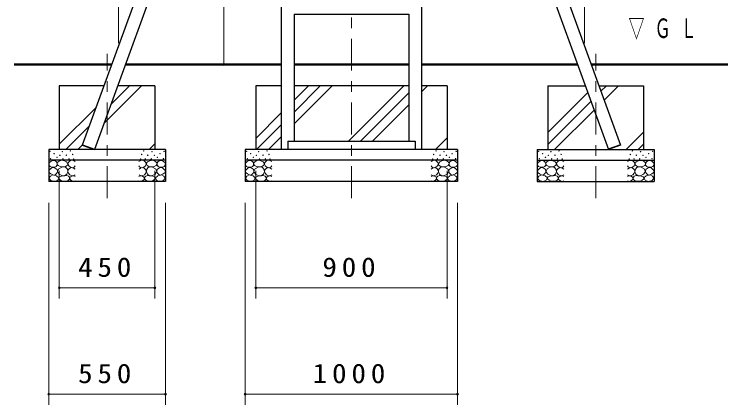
# Model space of a CAD drawing. Units: millimetres on the paper, scale 1:50. Extents: x -401 to 16, y -15 to 282.
# Drawn here: x -212.6 to -145.4, y 38.8 to 75.5 of the extents above; entities that cross this region are included whole.
import ezdxf

# ---------------------------------------------------------------- set-up
doc = ezdxf.new("R2010")
doc.units = ezdxf.units.MM
doc.linetypes.add('USER2', pattern=[6, 3, -1, 1, -1])
doc.layers.add('線', color=7, linetype='Continuous', lineweight=25)
doc.layers.add('補助', color=2, linetype='Continuous', lineweight=13)
doc.styles.add('ＭＳ ゴシック', font='')
doc.styles.get('ＭＳ ゴシック').set_extended_font_data('MS Gothic')

# ---------------------------------------------------------------- blocks, each defined once
blk = doc.blocks.new('dimension_origin')
at = {"color": 0, "linetype": 'Continuous', "lineweight": -2}
blk.add_circle((0, 0), 1.25, dxfattribs=at)

msp = doc.modelspace()

# ---------------------------------------------------------------- linework, layer by layer
at = {"layer": '線', "color": 1, "linetype": 'USER2', "lineweight": 13}
for p, q in [((-180.838, 58.226), (-180.838, 116.352)), ((-203.838, 58.226), (-203.838, 71.801)), ((-157.838, 58.226), (-157.838, 71.801))]:
    msp.add_line(p, q, dxfattribs=at)
at = {"layer": '線'}
for p, q in [((-188.225, 112.534), (-206.176, 63.215)), ((-173.452, 112.534), (-155.501, 63.215)), ((-187.443, 111.144), (-205.039, 62.801)), ((-174.233, 111.144), (-156.638, 62.801)), ((-187.443, 102.807), (-187.443, 62.801)), ((-174.233, 102.807), (-174.233, 62.801)), ((-186.233, 75.529), (-186.233, 63.601)), ((-186.233, 75.529), (-175.443, 75.529)), ((-175.443, 75.529), (-175.443, 63.601)), ((-204.143, 68.801), (-208.338, 68.801)), ((-208.338, 68.801), (-208.338, 62.801)), ((-199.338, 68.801), (-202.855, 68.801)), ((-199.338, 68.801), (-199.338, 62.801)), ((-187.443, 68.801), (-189.838, 68.801)), ((-189.838, 68.801), (-189.838, 62.801)), ((-175.443, 68.801), (-186.233, 68.801)), ((-171.838, 68.801), (-174.233, 68.801)), ((-171.838, 68.801), (-171.838, 62.801)), ((-162.338, 68.801), (-162.338, 62.801)), ((-162.338, 68.801), (-158.822, 68.801)), ((-157.534, 68.801), (-153.338, 68.801)), ((-153.338, 68.801), (-153.338, 62.801)), ((-206.176, 63.215), (-205.039, 62.801)), ((-186.838, 63.601), (-174.838, 63.601)), ((-186.838, 63.601), (-186.838, 62.801)), ((-174.838, 63.601), (-174.838, 62.801)), ((-155.501, 63.215), (-156.638, 62.801)), ((-198.338, 62.801), (-209.338, 62.801)), ((-209.338, 62.801), (-209.338, 59.801)), ((-198.338, 62.801), (-198.338, 59.801)), ((-170.838, 62.801), (-190.838, 62.801)), ((-190.838, 62.801), (-190.838, 59.801)), ((-170.838, 62.801), (-170.838, 59.801)), ((-163.338, 62.801), (-152.338, 62.801)), ((-163.338, 62.801), (-163.338, 59.801)), ((-152.338, 62.801), (-152.338, 59.801)), ((-198.338, 61.801), (-209.338, 61.801)), ((-170.838, 61.801), (-190.838, 61.801)), ((-163.338, 61.801), (-152.338, 61.801)), ((-198.338, 59.801), (-209.338, 59.801)), ((-170.838, 59.801), (-190.838, 59.801)), ((-163.338, 59.801), (-152.338, 59.801))]:
    msp.add_line(p, q, dxfattribs=at)
at = {"layer": '線', "lineweight": 50}
for p, q in [((-212.58, 70.801), (-203.415, 70.801)), ((-202.127, 70.801), (-187.443, 70.801)), ((-186.233, 70.801), (-175.443, 70.801)), ((-174.233, 70.801), (-159.55, 70.801)), ((-158.262, 70.801), (-145.407, 70.801))]:
    msp.add_line(p, q, dxfattribs=at)
at = {"layer": '線', "lineweight": 13}
for p, q in [((-204.142, 65.266), (-200.607, 68.801)), ((-203.499, 67.031), (-201.729, 68.801)), ((-202.857, 68.796), (-202.852, 68.801)), ((-186.233, 67.459), (-184.891, 68.801)), ((-186.233, 66.336), (-183.769, 68.801)), ((-186.233, 65.214), (-182.646, 68.801)), ((-181.111, 63.601), (-175.911, 68.801)), ((-157.346, 68.283), (-156.828, 68.801)), ((-157.046, 67.46), (-155.706, 68.801)), ((-179.989, 63.601), (-175.443, 68.146)), ((-162.338, 64.413), (-158.589, 68.162)), ((-162.338, 63.291), (-158.29, 67.339)), ((-208.338, 63.314), (-204.881, 66.771)), ((-178.866, 63.601), (-175.443, 67.024)), ((-161.706, 62.801), (-157.99, 66.516)), ((-207.729, 62.801), (-205.524, 65.006)), ((-154.97, 62.801), (-153.338, 64.433)), ((-206.607, 62.801), (-206.166, 63.242)), ((-199.872, 62.801), (-199.338, 63.334)), ((-153.848, 62.801), (-153.338, 63.31))]:
    msp.add_line(p, q, dxfattribs=at)
at = {"layer": '線', "color": 2}
for p, q in [((-206.162, 63.252), (-205.025, 62.838)), ((-155.514, 63.252), (-156.652, 62.838))]:
    msp.add_line(p, q, dxfattribs=at)
at = {"layer": '補助'}
for p, q in [((-202.771, 72.801), (-202.771, 135.076)), ((-158.906, 72.801), (-158.906, 135.076)), ((-192.838, 70.801), (-192.838, 82.506)), ((-189.443, 70.801), (-193.838, 70.801)), ((-174.233, 68.234), (-173.666, 68.801)), ((-189.838, 63.854), (-187.443, 66.249)), ((-189.769, 62.801), (-187.443, 65.126)), ((-188.646, 62.801), (-187.443, 64.004)), ((-172.931, 62.801), (-171.838, 63.893)), ((-208.338, 60.801), (-208.338, 48.801)), ((-199.338, 60.801), (-199.338, 48.801)), ((-189.838, 60.801), (-189.838, 48.801)), ((-171.838, 60.801), (-171.838, 48.801)), ((-209.338, 57.801), (-209.338, 38.801)), ((-198.338, 57.801), (-198.338, 38.801)), ((-190.838, 57.801), (-190.838, 38.801)), ((-170.838, 57.801), (-170.838, 38.801)), ((-199.338, 49.801), (-208.338, 49.801)), ((-171.838, 49.801), (-189.838, 49.801)), ((-198.338, 39.801), (-209.338, 39.801)), ((-170.838, 39.801), (-190.838, 39.801))]:
    msp.add_line(p, q, dxfattribs=at)
for points in [[(-208.889, 61.789), (-209.019, 61.738), (-209.143, 61.668), (-209.26, 61.588), (-209.333, 61.478), (-209.313, 61.327), (-209.213, 61.2), (-209.075, 61.148), (-208.921, 61.142), (-208.769, 61.155), (-208.642, 61.206), (-208.567, 61.312), (-208.541, 61.44), (-208.558, 61.544), (-208.617, 61.643), (-208.74, 61.74)], [(-208.94, 61.13), (-209.047, 61.074), (-209.156, 60.99), (-209.285, 60.854), (-209.333, 60.718), (-209.26, 60.621), (-209.13, 60.534), (-208.997, 60.448), (-208.864, 60.407), (-208.711, 60.456), (-208.585, 60.585), (-208.523, 60.75), (-208.554, 60.921), (-208.717, 61.066)], [(-208.101, 61.791), (-208.199, 61.778), (-208.312, 61.737), (-208.471, 61.621), (-208.544, 61.483), (-208.527, 61.403), (-208.452, 61.315), (-208.262, 61.22), (-208.063, 61.191), (-207.916, 61.187), (-207.766, 61.218), (-207.614, 61.31), (-207.539, 61.434), (-207.558, 61.527), (-207.652, 61.634), (-207.866, 61.758)], [(-208.355, 60.504), (-208.103, 60.367), (-207.836, 60.347), (-207.63, 60.496), (-207.533, 60.731), (-207.579, 60.947), (-207.717, 61.11), (-207.894, 61.178), (-208.117, 61.153), (-208.392, 60.992), (-208.512, 60.774), (-208.459, 60.63)], [(-199.322, 60.504), (-199.574, 60.367), (-199.841, 60.347), (-200.046, 60.496), (-200.143, 60.731), (-200.098, 60.947), (-199.96, 61.11), (-199.783, 61.178), (-199.56, 61.153), (-199.285, 60.992), (-199.165, 60.774), (-199.218, 60.63)], [(-199.576, 61.791), (-199.478, 61.778), (-199.365, 61.737), (-199.206, 61.621), (-199.133, 61.483), (-199.15, 61.403), (-199.224, 61.315), (-199.414, 61.22), (-199.614, 61.191), (-199.761, 61.187), (-199.911, 61.218), (-200.063, 61.31), (-200.138, 61.434), (-200.119, 61.527), (-200.025, 61.634), (-199.811, 61.758)], [(-198.737, 61.13), (-198.63, 61.074), (-198.521, 60.99), (-198.392, 60.854), (-198.344, 60.718), (-198.416, 60.621), (-198.547, 60.534), (-198.679, 60.448), (-198.813, 60.407), (-198.966, 60.456), (-199.092, 60.585), (-199.154, 60.75), (-199.123, 60.921), (-198.96, 61.066)], [(-198.787, 61.789), (-198.658, 61.738), (-198.534, 61.668), (-198.417, 61.588), (-198.344, 61.478), (-198.364, 61.327), (-198.464, 61.2), (-198.601, 61.148), (-198.756, 61.142), (-198.908, 61.155), (-199.034, 61.206), (-199.11, 61.312), (-199.136, 61.44), (-199.119, 61.544), (-199.06, 61.643), (-198.937, 61.74)], [(-190.389, 61.789), (-190.519, 61.738), (-190.643, 61.668), (-190.76, 61.588), (-190.833, 61.478), (-190.813, 61.327), (-190.713, 61.2), (-190.575, 61.148), (-190.421, 61.142), (-190.269, 61.155), (-190.142, 61.206), (-190.067, 61.312), (-190.041, 61.44), (-190.058, 61.544), (-190.117, 61.643), (-190.24, 61.74)], [(-190.44, 61.13), (-190.547, 61.074), (-190.656, 60.99), (-190.785, 60.854), (-190.833, 60.718), (-190.76, 60.621), (-190.63, 60.534), (-190.497, 60.448), (-190.364, 60.407), (-190.211, 60.456), (-190.085, 60.585), (-190.023, 60.75), (-190.054, 60.921), (-190.217, 61.066)], [(-189.601, 61.791), (-189.699, 61.778), (-189.812, 61.737), (-189.971, 61.621), (-190.044, 61.483), (-190.027, 61.403), (-189.952, 61.315), (-189.762, 61.22), (-189.563, 61.191), (-189.416, 61.187), (-189.266, 61.218), (-189.114, 61.31), (-189.039, 61.434), (-189.058, 61.527), (-189.152, 61.634), (-189.366, 61.758)], [(-189.855, 60.504), (-189.603, 60.367), (-189.336, 60.347), (-189.13, 60.496), (-189.033, 60.731), (-189.079, 60.947), (-189.217, 61.11), (-189.394, 61.178), (-189.617, 61.153), (-189.892, 60.992), (-190.012, 60.774), (-189.959, 60.63)], [(-171.822, 60.504), (-172.074, 60.367), (-172.341, 60.347), (-172.546, 60.496), (-172.643, 60.731), (-172.598, 60.947), (-172.46, 61.11), (-172.283, 61.178), (-172.06, 61.153), (-171.785, 60.992), (-171.665, 60.774), (-171.718, 60.63)], [(-172.076, 61.791), (-171.978, 61.778), (-171.865, 61.737), (-171.706, 61.621), (-171.633, 61.483), (-171.65, 61.403), (-171.724, 61.315), (-171.914, 61.22), (-172.114, 61.191), (-172.261, 61.187), (-172.411, 61.218), (-172.563, 61.31), (-172.638, 61.434), (-172.619, 61.527), (-172.525, 61.634), (-172.311, 61.758)], [(-171.237, 61.13), (-171.13, 61.074), (-171.021, 60.99), (-170.892, 60.854), (-170.844, 60.718), (-170.916, 60.621), (-171.047, 60.534), (-171.179, 60.448), (-171.313, 60.407), (-171.466, 60.456), (-171.592, 60.585), (-171.654, 60.75), (-171.623, 60.921), (-171.46, 61.066)], [(-171.287, 61.789), (-171.158, 61.738), (-171.034, 61.668), (-170.917, 61.588), (-170.844, 61.478), (-170.864, 61.327), (-170.964, 61.2), (-171.101, 61.148), (-171.256, 61.142), (-171.408, 61.155), (-171.534, 61.206), (-171.61, 61.312), (-171.636, 61.44), (-171.619, 61.544), (-171.56, 61.643), (-171.437, 61.74)], [(-162.889, 61.789), (-163.019, 61.738), (-163.143, 61.668), (-163.26, 61.588), (-163.333, 61.478), (-163.313, 61.327), (-163.213, 61.2), (-163.075, 61.148), (-162.921, 61.142), (-162.769, 61.155), (-162.642, 61.206), (-162.567, 61.312), (-162.541, 61.44), (-162.558, 61.544), (-162.617, 61.643), (-162.74, 61.74)], [(-162.94, 61.13), (-163.047, 61.074), (-163.156, 60.99), (-163.285, 60.854), (-163.333, 60.718), (-163.26, 60.621), (-163.13, 60.534), (-162.997, 60.448), (-162.864, 60.407), (-162.711, 60.456), (-162.585, 60.585), (-162.523, 60.75), (-162.554, 60.921), (-162.717, 61.066)], [(-162.101, 61.791), (-162.199, 61.778), (-162.312, 61.737), (-162.471, 61.621), (-162.544, 61.483), (-162.527, 61.403), (-162.452, 61.315), (-162.262, 61.22), (-162.063, 61.191), (-161.916, 61.187), (-161.766, 61.218), (-161.614, 61.31), (-161.539, 61.434), (-161.558, 61.527), (-161.652, 61.634), (-161.866, 61.758)], [(-162.355, 60.504), (-162.103, 60.367), (-161.836, 60.347), (-161.63, 60.496), (-161.533, 60.731), (-161.579, 60.947), (-161.717, 61.11), (-161.894, 61.178), (-162.117, 61.153), (-162.392, 60.992), (-162.512, 60.774), (-162.459, 60.63)], [(-153.322, 60.504), (-153.574, 60.367), (-153.841, 60.347), (-154.046, 60.496), (-154.143, 60.731), (-154.098, 60.947), (-153.96, 61.11), (-153.783, 61.178), (-153.56, 61.153), (-153.285, 60.992), (-153.165, 60.774), (-153.218, 60.63)], [(-153.576, 61.791), (-153.478, 61.778), (-153.365, 61.737), (-153.206, 61.621), (-153.133, 61.483), (-153.15, 61.403), (-153.224, 61.315), (-153.414, 61.22), (-153.614, 61.191), (-153.761, 61.187), (-153.911, 61.218), (-154.063, 61.31), (-154.138, 61.434), (-154.119, 61.527), (-154.025, 61.634), (-153.811, 61.758)], [(-152.737, 61.13), (-152.63, 61.074), (-152.521, 60.99), (-152.392, 60.854), (-152.344, 60.718), (-152.416, 60.621), (-152.547, 60.534), (-152.679, 60.448), (-152.813, 60.407), (-152.966, 60.456), (-153.092, 60.585), (-153.154, 60.75), (-153.123, 60.921), (-152.96, 61.066)], [(-152.787, 61.789), (-152.658, 61.738), (-152.534, 61.668), (-152.417, 61.588), (-152.344, 61.478), (-152.364, 61.327), (-152.464, 61.2), (-152.601, 61.148), (-152.756, 61.142), (-152.908, 61.155), (-153.034, 61.206), (-153.11, 61.312), (-153.136, 61.44), (-153.119, 61.544), (-153.06, 61.643), (-152.937, 61.74)], [(-208.956, 60.411), (-209.183, 60.291), (-209.319, 60.114), (-209.149, 59.889), (-208.781, 59.807), (-208.494, 59.929), (-208.385, 60.136), (-208.601, 60.319)], [(-207.814, 60.328), (-207.965, 60.341), (-208.128, 60.312), (-208.307, 60.231), (-208.393, 60.123), (-208.339, 60.029), (-208.22, 59.939), (-208.09, 59.862), (-207.944, 59.815), (-207.707, 59.819), (-207.501, 59.901), (-207.407, 59.997), (-207.366, 60.112), (-207.387, 60.215), (-207.468, 60.307), (-207.636, 60.357)], [(-199.862, 60.328), (-199.712, 60.341), (-199.549, 60.312), (-199.37, 60.231), (-199.284, 60.123), (-199.338, 60.029), (-199.457, 59.939), (-199.586, 59.862), (-199.733, 59.815), (-199.97, 59.819), (-200.176, 59.901), (-200.27, 59.997), (-200.311, 60.112), (-200.29, 60.215), (-200.208, 60.307), (-200.04, 60.357)], [(-198.72, 60.411), (-198.494, 60.291), (-198.358, 60.114), (-198.527, 59.889), (-198.896, 59.807), (-199.183, 59.929), (-199.292, 60.136), (-199.076, 60.319)], [(-190.456, 60.411), (-190.683, 60.291), (-190.819, 60.114), (-190.649, 59.889), (-190.281, 59.807), (-189.994, 59.929), (-189.885, 60.136), (-190.101, 60.319)], [(-189.314, 60.328), (-189.465, 60.341), (-189.628, 60.312), (-189.807, 60.231), (-189.893, 60.123), (-189.839, 60.029), (-189.72, 59.939), (-189.59, 59.862), (-189.444, 59.815), (-189.207, 59.819), (-189.001, 59.901), (-188.907, 59.997), (-188.866, 60.112), (-188.887, 60.215), (-188.968, 60.307), (-189.136, 60.357)], [(-172.362, 60.328), (-172.212, 60.341), (-172.049, 60.312), (-171.87, 60.231), (-171.784, 60.123), (-171.838, 60.029), (-171.957, 59.939), (-172.086, 59.862), (-172.233, 59.815), (-172.47, 59.819), (-172.676, 59.901), (-172.77, 59.997), (-172.811, 60.112), (-172.79, 60.215), (-172.708, 60.307), (-172.54, 60.357)], [(-171.22, 60.411), (-170.994, 60.291), (-170.858, 60.114), (-171.027, 59.889), (-171.396, 59.807), (-171.683, 59.929), (-171.792, 60.136), (-171.576, 60.319)], [(-162.956, 60.411), (-163.183, 60.291), (-163.319, 60.114), (-163.149, 59.889), (-162.781, 59.807), (-162.494, 59.929), (-162.385, 60.136), (-162.601, 60.319)], [(-161.814, 60.328), (-161.965, 60.341), (-162.128, 60.312), (-162.307, 60.231), (-162.393, 60.123), (-162.339, 60.029), (-162.22, 59.939), (-162.09, 59.862), (-161.944, 59.815), (-161.707, 59.819), (-161.501, 59.901), (-161.407, 59.997), (-161.366, 60.112), (-161.387, 60.215), (-161.468, 60.307), (-161.636, 60.357)], [(-153.862, 60.328), (-153.712, 60.341), (-153.549, 60.312), (-153.37, 60.231), (-153.284, 60.123), (-153.338, 60.029), (-153.457, 59.939), (-153.586, 59.862), (-153.733, 59.815), (-153.97, 59.819), (-154.176, 59.901), (-154.27, 59.997), (-154.311, 60.112), (-154.29, 60.215), (-154.208, 60.307), (-154.04, 60.357)], [(-152.72, 60.411), (-152.494, 60.291), (-152.358, 60.114), (-152.527, 59.889), (-152.896, 59.807), (-153.183, 59.929), (-153.292, 60.136), (-153.076, 60.319)]]:
    msp.add_lwpolyline(points, close=True, dxfattribs=at)
for points in [[(-206.838, 61.667), (-207.007, 61.764), (-207.181, 61.794), (-207.293, 61.76), (-207.396, 61.686), (-207.485, 61.58), (-207.523, 61.445), (-207.449, 61.27), (-207.288, 61.141), (-207.122, 61.093), (-206.978, 61.115), (-206.897, 61.183), (-206.838, 61.274)], [(-200.838, 61.667), (-200.67, 61.764), (-200.496, 61.794), (-200.384, 61.76), (-200.281, 61.686), (-200.191, 61.58), (-200.154, 61.445), (-200.227, 61.27), (-200.388, 61.141), (-200.554, 61.093), (-200.699, 61.115), (-200.78, 61.183), (-200.838, 61.274)], [(-188.338, 61.667), (-188.507, 61.764), (-188.681, 61.794), (-188.793, 61.76), (-188.896, 61.686), (-188.985, 61.58), (-189.023, 61.445), (-188.949, 61.27), (-188.788, 61.141), (-188.622, 61.093), (-188.478, 61.115), (-188.397, 61.183), (-188.338, 61.274)], [(-173.338, 61.667), (-173.17, 61.764), (-172.996, 61.794), (-172.884, 61.76), (-172.781, 61.686), (-172.691, 61.58), (-172.654, 61.445), (-172.727, 61.27), (-172.888, 61.141), (-173.054, 61.093), (-173.199, 61.115), (-173.28, 61.183), (-173.338, 61.274)], [(-160.838, 61.667), (-161.007, 61.764), (-161.181, 61.794), (-161.293, 61.76), (-161.396, 61.686), (-161.485, 61.58), (-161.523, 61.445), (-161.449, 61.27), (-161.288, 61.141), (-161.122, 61.093), (-160.978, 61.115), (-160.897, 61.183), (-160.838, 61.274)], [(-154.838, 61.667), (-154.67, 61.764), (-154.496, 61.794), (-154.384, 61.76), (-154.281, 61.686), (-154.191, 61.58), (-154.154, 61.445), (-154.227, 61.27), (-154.388, 61.141), (-154.554, 61.093), (-154.699, 61.115), (-154.78, 61.183), (-154.838, 61.274)], [(-206.845, 60.944), (-206.988, 61.054), (-207.149, 61.103), (-207.283, 61.078), (-207.402, 61.001), (-207.49, 60.886), (-207.523, 60.742), (-207.469, 60.569), (-207.345, 60.431), (-207.193, 60.354), (-207.041, 60.336), (-206.938, 60.365), (-206.845, 60.418)], [(-200.832, 60.944), (-200.689, 61.054), (-200.528, 61.103), (-200.394, 61.078), (-200.274, 61.001), (-200.187, 60.886), (-200.154, 60.742), (-200.207, 60.569), (-200.331, 60.431), (-200.484, 60.354), (-200.636, 60.336), (-200.739, 60.365), (-200.832, 60.418)], [(-188.345, 60.944), (-188.488, 61.054), (-188.649, 61.103), (-188.783, 61.078), (-188.902, 61.001), (-188.99, 60.886), (-189.023, 60.742), (-188.969, 60.569), (-188.845, 60.431), (-188.693, 60.354), (-188.541, 60.336), (-188.438, 60.365), (-188.345, 60.418)], [(-173.332, 60.944), (-173.189, 61.054), (-173.028, 61.103), (-172.894, 61.078), (-172.774, 61.001), (-172.687, 60.886), (-172.654, 60.742), (-172.707, 60.569), (-172.831, 60.431), (-172.984, 60.354), (-173.136, 60.336), (-173.239, 60.365), (-173.332, 60.418)], [(-160.845, 60.944), (-160.988, 61.054), (-161.149, 61.103), (-161.283, 61.078), (-161.402, 61.001), (-161.49, 60.886), (-161.523, 60.742), (-161.469, 60.569), (-161.345, 60.431), (-161.193, 60.354), (-161.041, 60.336), (-160.938, 60.365), (-160.845, 60.418)], [(-154.832, 60.944), (-154.689, 61.054), (-154.528, 61.103), (-154.394, 61.078), (-154.274, 61.001), (-154.187, 60.886), (-154.154, 60.742), (-154.207, 60.569), (-154.331, 60.431), (-154.484, 60.354), (-154.636, 60.336), (-154.739, 60.365), (-154.832, 60.418)], [(-206.838, 60.254), (-206.959, 60.32), (-207.105, 60.336), (-207.279, 60.249), (-207.364, 60.114), (-207.352, 60.041), (-207.295, 59.956), (-207.151, 59.846), (-207.003, 59.81), (-206.917, 59.831), (-206.838, 59.873)], [(-200.838, 60.254), (-200.718, 60.32), (-200.572, 60.336), (-200.398, 60.249), (-200.312, 60.114), (-200.325, 60.041), (-200.382, 59.956), (-200.525, 59.846), (-200.674, 59.81), (-200.76, 59.831), (-200.838, 59.873)], [(-188.338, 60.254), (-188.459, 60.32), (-188.605, 60.336), (-188.779, 60.249), (-188.864, 60.114), (-188.852, 60.041), (-188.795, 59.956), (-188.651, 59.846), (-188.503, 59.81), (-188.417, 59.831), (-188.338, 59.873)], [(-173.338, 60.254), (-173.218, 60.32), (-173.072, 60.336), (-172.898, 60.249), (-172.812, 60.114), (-172.825, 60.041), (-172.882, 59.956), (-173.025, 59.846), (-173.174, 59.81), (-173.26, 59.831), (-173.338, 59.873)], [(-160.838, 60.254), (-160.959, 60.32), (-161.105, 60.336), (-161.279, 60.249), (-161.364, 60.114), (-161.352, 60.041), (-161.295, 59.956), (-161.151, 59.846), (-161.003, 59.81), (-160.917, 59.831), (-160.838, 59.873)], [(-154.838, 60.254), (-154.718, 60.32), (-154.572, 60.336), (-154.398, 60.249), (-154.312, 60.114), (-154.325, 60.041), (-154.382, 59.956), (-154.525, 59.846), (-154.674, 59.81), (-154.76, 59.831), (-154.838, 59.873)]]:
    msp.add_lwpolyline(points, dxfattribs=at)
for centre in [(-209.206, 62.644), (-208.059, 62.6), (-207.29, 62.683), (-200.387, 62.683), (-199.617, 62.6), (-198.471, 62.644), (-190.706, 62.644), (-189.559, 62.6), (-188.79, 62.683), (-172.887, 62.683), (-172.117, 62.6), (-170.971, 62.644), (-163.206, 62.644), (-162.059, 62.6), (-161.29, 62.683), (-154.387, 62.683), (-153.617, 62.6), (-152.471, 62.644), (-209.143, 61.947), (-208.826, 62.416), (-208.566, 62.08), (-208.287, 62.27), (-207.99, 61.928), (-207.668, 62.272), (-207.436, 61.931), (-207.09, 62.342), (-206.993, 61.92), (-200.684, 61.92), (-200.587, 62.342), (-200.241, 61.931), (-200.008, 62.272), (-199.687, 61.928), (-199.389, 62.27), (-199.111, 62.08), (-198.851, 62.416), (-198.534, 61.947), (-190.643, 61.947), (-190.326, 62.416), (-190.066, 62.08), (-189.787, 62.27), (-189.49, 61.928), (-189.168, 62.272), (-188.936, 61.931), (-188.59, 62.342), (-188.493, 61.92), (-173.184, 61.92), (-173.087, 62.342), (-172.741, 61.931), (-172.508, 62.272), (-172.187, 61.928), (-171.889, 62.27), (-171.611, 62.08), (-171.351, 62.416), (-171.034, 61.947), (-163.143, 61.947), (-162.826, 62.416), (-162.566, 62.08), (-162.287, 62.27), (-161.99, 61.928), (-161.668, 62.272), (-161.436, 61.931), (-161.09, 62.342), (-160.993, 61.92), (-154.684, 61.92), (-154.587, 62.342), (-154.241, 61.931), (-154.008, 62.272), (-153.687, 61.928), (-153.389, 62.27), (-153.111, 62.08), (-152.851, 62.416), (-152.534, 61.947)]:
    msp.add_circle(centre, 0.02, dxfattribs=at)

# ---------------------------------------------------------------- block references
at = {"layer": '補助', "xscale": 0.0667, "yscale": 0.0667}
for p, rotation in [((-192.838, 70.801), 90), ((-199.338, 49.801), 180), ((-171.838, 49.801), 180), ((-198.338, 39.801), 180), ((-170.838, 39.801), 180)]:
    msp.add_blockref('dimension_origin', p, dxfattribs=dict(at, rotation=rotation))
for p in [(-208.338, 49.801), (-189.838, 49.801), (-209.338, 39.801), (-190.838, 39.801)]:
    msp.add_blockref('dimension_origin', p, dxfattribs=at)

# ---------------------------------------------------------------- texts
at = {"layer": '補助', "char_height": 1.833, "style": 'ＭＳ ゴシック'}
for s, insert, attachment_point in [('\\T1.64;\\W0.6;▽ＧＬ', (-154.747, 75.134), 1), ('\\T1.33;\\W1.1;450', (-203.838, 50.801), 8), ('\\T1.33;\\W1.1;900', (-180.838, 50.801), 8), ('\\T1.33;\\W1.1;550', (-203.838, 40.801), 8), ('\\T1.33;\\W1.1;1000', (-180.838, 40.801), 8)]:
    msp.add_mtext(s, dxfattribs=dict(at, insert=insert, attachment_point=attachment_point))

doc.saveas('drawing.dxf')
